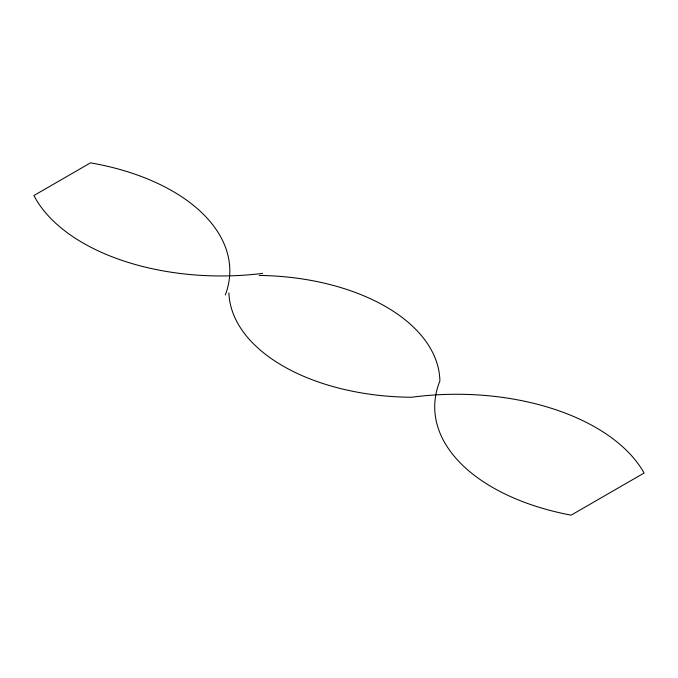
<?xml version="1.0" encoding="UTF-8"?>
<svg xmlns="http://www.w3.org/2000/svg" width="678" height="678" viewBox="0 0 678 678"><rect width="100%" height="100%" fill="white"/><g stroke="black" fill="none" stroke-linecap="round" stroke-linejoin="round"><path stroke-width="1.02" d="M228.884 292.888A184.797 106.692 0 0 0 411.749 397.249A197.061 113.768 0 0 1 644.1 473.032L571.147 515.144A197.061 113.768 0 0 1 439.886 381.002A184.797 106.692 0 0 0 259.14 275.429M262.691 273.37A195.391 112.811 0 0 1 33.9 195.535L90.513 162.856A195.391 112.811 0 0 1 225.333 294.947"/></g></svg>
